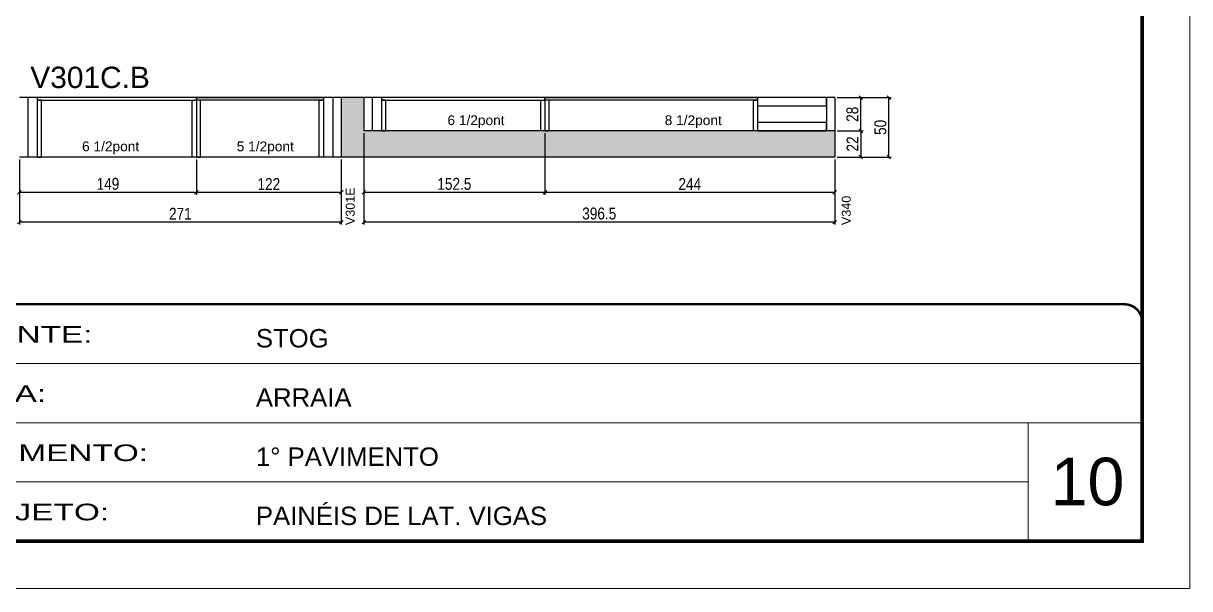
# Model space of a CAD drawing. Extents: x -3394 to 16474, y -5031 to 14397.
# Drawn here: x 6360 to 7342, y 11049 to 11525 of the extents above; entities that cross this region are included whole.
import ezdxf

# ---------------------------------------------------------------- set-up
doc = ezdxf.new("R2010")
doc.units = 0
doc.linetypes.add('CONTINUO', pattern=[0])
doc.linetypes.add('DASHED', pattern=[0.75, 0.5, -0.25])
doc.layers.get('0').update_dxf_attribs({"linetype": 'CONTINUOUS'})
doc.layers.get('Defpoints').update_dxf_attribs({"linetype": 'CONTINUOUS'})
for name, color, linetype, lineweight in [('CARIMBO', 255, 'CONTINUOUS', 9), ('Folhas', 255, 'CONTINUOUS', 9), ('SARRAFO DE PRESSAO', 251, 'DASHED', 9)]:
    doc.layers.add(name, color=color, linetype=linetype, lineweight=lineweight)
for name, color, linetype in [('COTA', 241, 'CONTINUOUS'), ('NOMENCLATURA', 7, 'CONTINUOUS'), ('Painéis', 200, 'CONTINUOUS'), ('PONTALETE', 7, 'CONTINUOUS'), ('SARR_2.2x7', 40, 'CONTINUOUS'), ('SARR_3.5x7', 81, 'CONTINUOUS')]:
    doc.layers.add(name, color=color, linetype=linetype)
doc.styles.add('ARIAL', font='arial.ttf')
doc.styles.add('COTA TECNICA', font='techl___.ttf', dxfattribs={"height": 10})
doc.styles.add('Tecnologia', font='')
doc.styles.get('Tecnologia').set_extended_font_data('Forgotten Futurist')
doc.dimstyles.new('PAINEL', dxfattribs={"dimtxt": 10, "dimasz": 3, "dimexe": 3, "dimexo": 3, "dimgap": 3, "dimtad": 1, "dimdec": 1, "dimzin": 12, "dimdsep": 46, "dimtxsty": 'COTA TECNICA', "dimblk1": 'OBLIQUE', "dimblk2": 'OBLIQUE', "dimsah": 1, "dimcen": 0.9, "dimclrd": 4, "dimclre": 4, "dimclrt": 240, "dimadec": 1, "dimazin": 3, "dimtfac": 1, "dimtdec": 1, "dimtmove": 0, "dimatfit": 3, "dimfxl": 1, "dimtolj": 1, "dimtzin": 12, "dimarcsym": 0})

# ---------------------------------------------------------------- blocks, each defined once
blk = doc.blocks.new('9999999999')
at = {"color": 30, "linetype": 'CONTINUO'}
for p, q in [((98564.56, 34379.64), (99583.98, 34379.64)), ((98564.56, 34329.83), (99487.98, 34329.83)), ((99583.98, 34329.83), (99487.98, 34329.83)), ((99487.98, 34329.83), (99487.98, 34230.21)), ((98564.56, 34280.02), (99487.98, 34280.02))]:
    blk.add_line(p, q, dxfattribs=at)
at = {"color": 30, "linetype": 'CONTINUO', "const_width": 2}
blk.add_lwpolyline([(99583.98, 34230.21), (99583.98, 34414.45, 0.414214), (99568.98, 34429.45), (98228.98, 34429.45, 0.414214), (98213.98, 34414.45), (98213.98, 34245.21, 0.414214), (98228.98, 34230.21), (99583.98, 34230.21)], format="xyb", dxfattribs=at)
at = {"layer": 'Folhas'}
blk.add_lwpolyline([(98138.98, 34190.21), (99623.98, 34190.21), (99623.98, 35240.21), (98138.98, 35240.21)], close=True, dxfattribs=at)
at = {"layer": 'Folhas', "color": 30, "const_width": 3}
blk.add_lwpolyline([(98213.98, 34230.21), (99583.98, 34230.21), (99583.98, 35200.21), (98213.98, 35200.21)], close=True, dxfattribs=at)
at = {"color": 7, "linetype": 'Continuous', "ltscale": 5, "style": 'ARIAL'}
for s, height, p in [('STOG', 15.483, (98837.68, 34393.13)), ('ARRAIA', 15.483, (98837.68, 34343.32)), ('1° PAVIMENTO', 15.4829, (98837.68, 34293.51)), ('PAINÉIS DE LAT. VIGAS', 15.4829, (98837.68, 34243.7))]:
    blk.add_text(s, height=height, dxfattribs=at).set_placement(p)
at = {"layer": 'Folhas', "color": 7, "style": 'Tecnologia', "width": 1.5}
for s, p in [('CLIENTE:', (98573.65, 34397.17)), ('OBRA:', (98573.65, 34347.31)), ('PAVIMENTO:', (98573.65, 34297.5)), ('PROJETO:', (98573.65, 34247.69))]:
    blk.add_text(s, height=14, dxfattribs=at).set_placement(p)
blk = doc.blocks.new('_Oblique')
at = {"color": 0, "linetype": 'ByBlock', "lineweight": -2}
blk.add_line((-0.5, -0.5), (0.5, 0.5), dxfattribs=at)
blk = doc.blocks.new('*D207')
at = {"layer": 'COTA', "color": 4, "linetype": 'Continuous', "lineweight": -2, "transparency": 16777216}
for p, q in [((6799.28, 11432.5), (6799.28, 11380.76)), ((7043.28, 11410.5), (7043.28, 11380.76)), ((7043.28, 11382.76), (6799.28, 11382.76))]:
    blk.add_line(p, q, dxfattribs=at)
at = {"layer": 'Defpoints', "color": 0, "linetype": 'Continuous', "transparency": 16777216}
for p in [(6799.28, 11434.5), (7043.28, 11412.5), (6799.28, 11382.76)]:
    blk.add_point(p, dxfattribs=at)
at = {"layer": 'COTA', "color": 4, "linetype": 'Continuous', "lineweight": -2, "transparency": 16777216, "xscale": 3, "yscale": 3, "zscale": 3, "rotation": 180}
blk.add_blockref('_Oblique', (6799.28, 11382.76), dxfattribs=at)
at = {"layer": 'COTA', "color": 4, "linetype": 'Continuous', "lineweight": -2, "transparency": 16777216, "xscale": 3, "yscale": 3, "zscale": 3}
blk.add_blockref('_Oblique', (7043.28, 11382.76), dxfattribs=at)
at = {"layer": 'COTA', "color": 240, "linetype": 'Continuous', "transparency": 16777216, "insert": (6921.28, 11389.84), "char_height": 10, "attachment_point": 5, "style": 'COTA TECNICA'}
blk.add_mtext('\\A1;244', dxfattribs=at)
blk = doc.blocks.new('*D208')
at = {"layer": 'COTA', "color": 4, "linetype": 'Continuous', "lineweight": -2, "transparency": 16777216}
for p, q in [((6646.78, 11432.5), (6646.78, 11380.76)), ((6799.28, 11432.5), (6799.28, 11380.76)), ((6799.28, 11382.76), (6646.78, 11382.76))]:
    blk.add_line(p, q, dxfattribs=at)
at = {"layer": 'Defpoints', "color": 0, "linetype": 'Continuous', "transparency": 16777216}
for p in [(6646.78, 11434.5), (6799.28, 11434.5), (6646.78, 11382.76)]:
    blk.add_point(p, dxfattribs=at)
at = {"layer": 'COTA', "color": 4, "linetype": 'Continuous', "lineweight": -2, "transparency": 16777216, "xscale": 3, "yscale": 3, "zscale": 3, "rotation": 180}
blk.add_blockref('_Oblique', (6646.78, 11382.76), dxfattribs=at)
at = {"layer": 'COTA', "color": 4, "linetype": 'Continuous', "lineweight": -2, "transparency": 16777216, "xscale": 3, "yscale": 3, "zscale": 3}
blk.add_blockref('_Oblique', (6799.28, 11382.76), dxfattribs=at)
at = {"layer": 'COTA', "color": 240, "linetype": 'Continuous', "transparency": 16777216, "insert": (6723.03, 11389.87), "char_height": 10, "attachment_point": 5, "style": 'COTA TECNICA'}
blk.add_mtext('\\A1;152.5', dxfattribs=at)
blk = doc.blocks.new('*D209')
at = {"layer": 'COTA', "color": 4, "linetype": 'Continuous', "lineweight": -2, "transparency": 16777216}
for p, q in [((6646.78, 11432.5), (6646.78, 11355.7)), ((7043.28, 11410.5), (7043.28, 11355.7)), ((7043.28, 11357.7), (6646.78, 11357.7))]:
    blk.add_line(p, q, dxfattribs=at)
at = {"layer": 'Defpoints', "color": 0, "linetype": 'Continuous', "transparency": 16777216}
for p in [(6646.78, 11434.5), (7043.28, 11412.5), (6646.78, 11357.7)]:
    blk.add_point(p, dxfattribs=at)
at = {"layer": 'COTA', "color": 4, "linetype": 'Continuous', "lineweight": -2, "transparency": 16777216, "xscale": 3, "yscale": 3, "zscale": 3, "rotation": 180}
blk.add_blockref('_Oblique', (6646.78, 11357.7), dxfattribs=at)
at = {"layer": 'COTA', "color": 4, "linetype": 'Continuous', "lineweight": -2, "transparency": 16777216, "xscale": 3, "yscale": 3, "zscale": 3}
blk.add_blockref('_Oblique', (7043.28, 11357.7), dxfattribs=at)
at = {"layer": 'COTA', "color": 240, "linetype": 'Continuous', "transparency": 16777216, "insert": (6845.03, 11364.95), "char_height": 10, "attachment_point": 5, "style": 'COTA TECNICA'}
blk.add_mtext('\\A1;396.5', dxfattribs=at)
blk = doc.blocks.new('*D200')
at = {"layer": 'COTA', "color": 4, "linetype": 'Continuous', "lineweight": -2, "transparency": 16777216}
for p, q in [((6505.78, 11410.5), (6505.78, 11380.76)), ((6627.78, 11410.5), (6627.78, 11380.76)), ((6627.78, 11382.76), (6505.78, 11382.76))]:
    blk.add_line(p, q, dxfattribs=at)
at = {"layer": 'Defpoints', "color": 0, "linetype": 'Continuous', "transparency": 16777216}
for p in [(6505.78, 11412.5), (6627.78, 11412.5), (6505.78, 11382.76)]:
    blk.add_point(p, dxfattribs=at)
at = {"layer": 'COTA', "color": 4, "linetype": 'Continuous', "lineweight": -2, "transparency": 16777216, "xscale": 3, "yscale": 3, "zscale": 3, "rotation": 180}
blk.add_blockref('_Oblique', (6505.78, 11382.76), dxfattribs=at)
at = {"layer": 'COTA', "color": 4, "linetype": 'Continuous', "lineweight": -2, "transparency": 16777216, "xscale": 3, "yscale": 3, "zscale": 3}
blk.add_blockref('_Oblique', (6627.78, 11382.76), dxfattribs=at)
at = {"layer": 'COTA', "color": 240, "linetype": 'Continuous', "transparency": 16777216, "insert": (6566.78, 11389.82), "char_height": 10, "attachment_point": 5, "style": 'COTA TECNICA'}
blk.add_mtext('\\A1;122', dxfattribs=at)
blk = doc.blocks.new('*D201')
at = {"layer": 'COTA', "color": 4, "linetype": 'Continuous', "lineweight": -2, "transparency": 16777216}
for p, q in [((6356.78, 11410.5), (6356.78, 11380.76)), ((6505.78, 11410.5), (6505.78, 11380.76)), ((6505.78, 11382.76), (6356.78, 11382.76))]:
    blk.add_line(p, q, dxfattribs=at)
at = {"layer": 'Defpoints', "color": 0, "linetype": 'Continuous', "transparency": 16777216}
for p in [(6356.78, 11412.5), (6505.78, 11412.5), (6356.78, 11382.76)]:
    blk.add_point(p, dxfattribs=at)
at = {"layer": 'COTA', "color": 4, "linetype": 'Continuous', "lineweight": -2, "transparency": 16777216, "xscale": 3, "yscale": 3, "zscale": 3, "rotation": 180}
blk.add_blockref('_Oblique', (6356.78, 11382.76), dxfattribs=at)
at = {"layer": 'COTA', "color": 4, "linetype": 'Continuous', "lineweight": -2, "transparency": 16777216, "xscale": 3, "yscale": 3, "zscale": 3}
blk.add_blockref('_Oblique', (6505.78, 11382.76), dxfattribs=at)
at = {"layer": 'COTA', "color": 240, "linetype": 'Continuous', "transparency": 16777216, "insert": (6431.28, 11389.87), "char_height": 10, "attachment_point": 5, "style": 'COTA TECNICA'}
blk.add_mtext('\\A1;149', dxfattribs=at)
blk = doc.blocks.new('*D202')
at = {"layer": 'COTA', "color": 4, "linetype": 'Continuous', "lineweight": -2, "transparency": 16777216}
for p, q in [((6356.78, 11410.5), (6356.78, 11355.7)), ((6627.78, 11410.5), (6627.78, 11355.7)), ((6627.78, 11357.7), (6356.78, 11357.7))]:
    blk.add_line(p, q, dxfattribs=at)
at = {"layer": 'Defpoints', "color": 0, "linetype": 'Continuous', "transparency": 16777216}
for p in [(6356.78, 11412.5), (6627.78, 11412.5), (6356.78, 11357.7)]:
    blk.add_point(p, dxfattribs=at)
at = {"layer": 'COTA', "color": 4, "linetype": 'Continuous', "lineweight": -2, "transparency": 16777216, "xscale": 3, "yscale": 3, "zscale": 3, "rotation": 180}
blk.add_blockref('_Oblique', (6356.78, 11357.7), dxfattribs=at)
at = {"layer": 'COTA', "color": 4, "linetype": 'Continuous', "lineweight": -2, "transparency": 16777216, "xscale": 3, "yscale": 3, "zscale": 3}
blk.add_blockref('_Oblique', (6627.78, 11357.7), dxfattribs=at)
at = {"layer": 'COTA', "color": 240, "linetype": 'Continuous', "transparency": 16777216, "insert": (6492.28, 11364.78), "char_height": 10, "attachment_point": 5, "style": 'COTA TECNICA'}
blk.add_mtext('\\A1;271', dxfattribs=at)
blk = doc.blocks.new('*D204')
at = {"layer": 'COTA', "color": 4, "linetype": 'Continuous', "lineweight": -2, "transparency": 16777216}
for p, q in [((7045.28, 11462.5), (7067.29, 11462.5)), ((7065.29, 11434.5), (7065.29, 11462.5)), ((7045.28, 11434.5), (7067.29, 11434.5))]:
    blk.add_line(p, q, dxfattribs=at)
at = {"layer": 'Defpoints', "color": 0, "linetype": 'Continuous', "transparency": 16777216}
for p in [(7043.28, 11462.5), (7065.29, 11462.5), (7043.28, 11434.5)]:
    blk.add_point(p, dxfattribs=at)
at = {"layer": 'COTA', "color": 4, "linetype": 'Continuous', "lineweight": -2, "transparency": 16777216, "xscale": 3, "yscale": 3, "zscale": 3}
for p, rotation in [((7065.29, 11462.5), 90), ((7065.29, 11434.5), 270)]:
    blk.add_blockref('_Oblique', p, dxfattribs=dict(at, rotation=rotation))
at = {"layer": 'COTA', "color": 240, "linetype": 'Continuous', "transparency": 16777216, "insert": (7058.19, 11448.5), "char_height": 10, "attachment_point": 5, "rotation": 90, "style": 'COTA TECNICA'}
blk.add_mtext('\\A1;28', dxfattribs=at)
blk = doc.blocks.new('*D205')
at = {"layer": 'COTA', "color": 4, "linetype": 'Continuous', "lineweight": -2, "transparency": 16777216}
for p, q in [((7045.28, 11434.5), (7067.29, 11434.5)), ((7065.29, 11434.5), (7065.29, 11412.5)), ((7045.28, 11412.5), (7067.29, 11412.5))]:
    blk.add_line(p, q, dxfattribs=at)
at = {"layer": 'Defpoints', "color": 0, "linetype": 'Continuous', "transparency": 16777216}
for p in [(7043.28, 11434.5), (7043.28, 11412.5), (7065.29, 11412.5)]:
    blk.add_point(p, dxfattribs=at)
at = {"layer": 'COTA', "color": 4, "linetype": 'Continuous', "lineweight": -2, "transparency": 16777216, "xscale": 3, "yscale": 3, "zscale": 3}
for p, rotation in [((7065.29, 11434.5), 90), ((7065.29, 11412.5), 270)]:
    blk.add_blockref('_Oblique', p, dxfattribs=dict(at, rotation=rotation))
at = {"layer": 'COTA', "color": 240, "linetype": 'Continuous', "transparency": 16777216, "insert": (7058.29, 11423.5), "char_height": 10, "attachment_point": 5, "rotation": 90, "style": 'COTA TECNICA'}
blk.add_mtext('\\A1;22', dxfattribs=at)
blk = doc.blocks.new('*D206')
at = {"layer": 'COTA', "color": 4, "linetype": 'Continuous', "lineweight": -2, "transparency": 16777216}
for p, q in [((7045.28, 11462.5), (7090.91, 11462.5)), ((7088.91, 11412.5), (7088.91, 11462.5)), ((7045.28, 11412.5), (7090.91, 11412.5))]:
    blk.add_line(p, q, dxfattribs=at)
at = {"layer": 'Defpoints', "color": 0, "linetype": 'Continuous', "transparency": 16777216}
for p in [(7043.28, 11462.5), (7088.91, 11462.5), (7043.28, 11412.5)]:
    blk.add_point(p, dxfattribs=at)
at = {"layer": 'COTA', "color": 4, "linetype": 'Continuous', "lineweight": -2, "transparency": 16777216, "xscale": 3, "yscale": 3, "zscale": 3}
for p, rotation in [((7088.91, 11462.5), 90), ((7088.91, 11412.5), 270)]:
    blk.add_blockref('_Oblique', p, dxfattribs=dict(at, rotation=rotation))
at = {"layer": 'COTA', "color": 240, "linetype": 'Continuous', "transparency": 16777216, "insert": (7081.8, 11437.5), "char_height": 10, "attachment_point": 5, "rotation": 90, "style": 'COTA TECNICA'}
blk.add_mtext('\\A1;50', dxfattribs=at)

msp = doc.modelspace()

# ---------------------------------------------------------------- hatches: boundary and pattern name
at = {"layer": 'COTA', "linetype": 'Continuous'}
h = msp.add_hatch(dxfattribs=at)
h.set_pattern_fill('AR-CONC', color=256, scale=0.05)
h.set_pattern_definition([(50, (-1327.746, -487.85), (9.1092334, -0.7969543), [0.9525, -10.4775]), (355, (-1327.746, -487.85), (-1.762171, 9.552842), [0.762, -8.382029]), (100.451445, (-1326.987, -487.917), (7.3470624, 8.7558876), [0.8095004, -8.904512]), (46.1842, (-1327.746, -485.31), (13.553952, -2.102116), [1.42875, -15.71625]), (96.63556, (-1326.617, -485.485), (11.870207, 12.371306), [1.214251, -13.35678]), (351.18415, (-1327.746, -485.31), (11.870207, 12.371306), [1.142998, -12.572987]), (21, (-1326.476, -485.945), (7.5807196, -5.11326), [0.9525, -10.4775]), (326, (-1326.476, -485.945), (3.0901014, 9.2093983), [0.762, -8.382]), (71.451445, (-1325.845, -486.371), (10.670821, 4.0961384), [0.8095004, -8.904497]), (37.5, (-1327.7464, -487.8502), (0.15443016, 4.22775194), [0, -8.2804, 0, -8.509, 0, -8.41375]), (7.5, (-1327.7464, -487.8502), (3.3409831, 5.0090287), [0, -4.8514, 0, -8.0899, 0, -3.20675]), (327.5, (-1330.5785, -487.8502), (6.77952976, -0.2864372), [0, -3.175, 0, -9.906, 0, -13.1445]), (317.5, (-1331.8485, -487.85), (7.406459, 1.2713246), [0, -4.1275, 0, -6.5786, 0, -9.3345])])
h.paths.add_polyline_path([(6627.78, 11462.5), (6627.78, 11412.5), (7043.28, 11412.5), (7043.28, 11434.5), (6646.78, 11434.5), (6646.78, 11462.5)])

# ---------------------------------------------------------------- linework, layer by layer
for p, q in [((6646.78, 11462.5), (6627.78, 11462.5)), ((7043.28, 11434.5), (7043.28, 11412.5)), ((7043.28, 11412.5), (6627.78, 11412.5))]:
    msp.add_line(p, q, dxfattribs=at)
at = {"layer": 'Painéis', "linetype": 'Continuous'}
for p, q in [((6627.78, 11462.5), (6356.78, 11462.5)), ((6505.78, 11462.5), (6505.78, 11412.5)), ((6627.78, 11462.5), (6627.78, 11412.5)), ((7043.28, 11462.5), (6646.78, 11462.5)), ((6646.78, 11462.5), (6646.78, 11434.5)), ((6799.28, 11462.5), (6799.28, 11434.5)), ((7043.28, 11462.5), (7043.28, 11434.5)), ((7043.28, 11434.5), (6646.78, 11434.5)), ((6627.78, 11412.5), (6356.78, 11412.5))]:
    msp.add_line(p, q, dxfattribs=at)
at = {"layer": 'SARR_2.2x7', "ltscale": 25}
for p, q in [((6363.78, 11462.5, 0), (6363.78, 11412.5, 0)), ((6620.78, 11462.5), (6620.78, 11412.5, 0)), ((6653.78, 11462.5, 0), (6653.78, 11434.5, 0)), ((7036.28, 11462.5), (7036.28, 11434.5, 0))]:
    msp.add_line(p, q, dxfattribs=at)
at = {"layer": 'SARR_2.2x7', "ltscale": 25, "elevation": 0}
for points in [[(6371.78, 11460.3), (6505.78, 11460.3), (6505.78, 11462.5), (6371.78, 11462.5)], [(6612.78, 11460.3), (6505.78, 11460.3), (6505.78, 11462.5), (6612.78, 11462.5)], [(6661.78, 11460.3), (6799.28, 11460.3), (6799.28, 11462.5), (6661.78, 11462.5)], [(6978.28, 11460.3), (6799.28, 11460.3), (6799.28, 11462.5), (6978.28, 11462.5)]]:
    msp.add_lwpolyline(points, close=True, dxfattribs=at)
at = {"layer": 'SARR_2.2x7', "linetype": 'Continuous'}
msp.add_lwpolyline([(6978.28, 11455.5), (7036.28, 11455.5), (7036.28, 11462.5), (6978.28, 11462.5)], close=True, dxfattribs=at)
at = {"layer": 'SARR_2.2x7', "linetype": 'Continuous', "elevation": 0}
msp.add_lwpolyline([(6978.28, 11434.5), (7036.28, 11434.5), (7036.28, 11441.5), (6978.28, 11441.5)], close=True, dxfattribs=at)
at = {"layer": 'SARR_3.5x7', "elevation": 0}
for points in [[(6371.78, 11412.5), (6375.28, 11412.5), (6375.28, 11460.3), (6371.78, 11460.3)], [(6505.78, 11412.5), (6502.28, 11412.5), (6502.28, 11460.3), (6505.78, 11460.3)], [(6505.78, 11412.5), (6509.28, 11412.5), (6509.28, 11460.3), (6505.78, 11460.3)], [(6612.78, 11412.5), (6609.28, 11412.5), (6609.28, 11460.3), (6612.78, 11460.3)], [(6661.78, 11434.5), (6665.28, 11434.5), (6665.28, 11460.3), (6661.78, 11460.3)], [(6799.28, 11434.5), (6795.78, 11434.5), (6795.78, 11460.3), (6799.28, 11460.3)], [(6799.28, 11434.5), (6802.78, 11434.5), (6802.78, 11460.3), (6799.28, 11460.3)], [(6978.28, 11434.5), (6974.78, 11434.5), (6974.78, 11460.3), (6978.28, 11460.3)]]:
    msp.add_lwpolyline(points, close=True, dxfattribs=at)

# ---------------------------------------------------------------- block references
at = {"layer": 'SARRAFO DE PRESSAO', "color": 6, "linetype": 'ByBlock'}
msp.add_blockref('9999999999', (-92281.77, -23140.8), dxfattribs=at)

# ---------------------------------------------------------------- texts
at = {"layer": 'CARIMBO', "style": 'ARIAL'}
msp.add_text('10', height=40, dxfattribs=at).set_placement((7225.07, 11119.55))
at = {"layer": 'NOMENCLATURA', "linetype": 'Continuous', "style": 'ARIAL'}
msp.add_text('V301C.B', height=18, dxfattribs=at).set_placement((6365.95, 11470.54))
for s, p in [('V301E', (6639.13, 11355.27, 0)), ('V340', (7056.79, 11355.27, 0))]:
    msp.add_text(s, height=7.567, rotation=90, dxfattribs=at).set_placement(p)
at = {"layer": 'PONTALETE', "linetype": 'Continuous', "style": 'ARIAL'}
for s, p in [('6 1/2pont', (6717.21, 11439.39, 0)), ('8 1/2pont', (6900.14, 11439.39, 0)), ('6 1/2pont', (6409.54, 11417.39, 0)), ('5 1/2pont', (6539.77, 11417.39, 0))]:
    msp.add_text(s, height=8.25, dxfattribs=at).set_placement(p)

# ---------------------------------------------------------------- dimensions: what is measured, and where the dimension line sits
at = {"layer": 'COTA', "linetype": 'Continuous'}
for base, p1, p2, angle, picture, middle in [((7065.29, 11462.5), (7043.28, 11434.5), (7043.28, 11462.5), 270, '*D204', (7058.19, 11448.5)), ((7088.91, 11462.5), (7043.28, 11412.5), (7043.28, 11462.5), 90, '*D206', (7081.8, 11437.5)), ((6646.78, 11382.76), (6799.28, 11434.5), (6646.78, 11434.5), 180, '*D208', (6723.03, 11389.87)), ((6646.78, 11357.7), (7043.28, 11412.5), (6646.78, 11434.5), 180, '*D209', (6845.03, 11364.95)), ((6799.28, 11382.76), (7043.28, 11412.5), (6799.28, 11434.5), 180, '*D207', (6921.28, 11389.84)), ((7065.29, 11412.5), (7043.28, 11434.5), (7043.28, 11412.5), 90, '*D205', (7058.29, 11423.5)), ((6356.78, 11382.76), (6505.78, 11412.5), (6356.78, 11412.5), 180, '*D201', (6431.28, 11389.87)), ((6356.78, 11357.7), (6627.78, 11412.5), (6356.78, 11412.5), 180, '*D202', (6492.28, 11364.78)), ((6505.78, 11382.76), (6627.78, 11412.5), (6505.78, 11412.5), 180, '*D200', (6566.78, 11389.82))]:
    dim = msp.add_linear_dim(base=base, p1=p1, p2=p2, angle=angle, dimstyle='PAINEL', override={"dimexe": 2, "dimexo": 2, "dimgap": 2, "dimadec": 8, "dimtix": 1, "dimatfit": 2, "dimldrblk": 'Oblique'}, dxfattribs=at)
    dim.commit()
    dim.dimension.update_dxf_attribs({"geometry": picture, "text_midpoint": middle})

doc.saveas('drawing.dxf')
